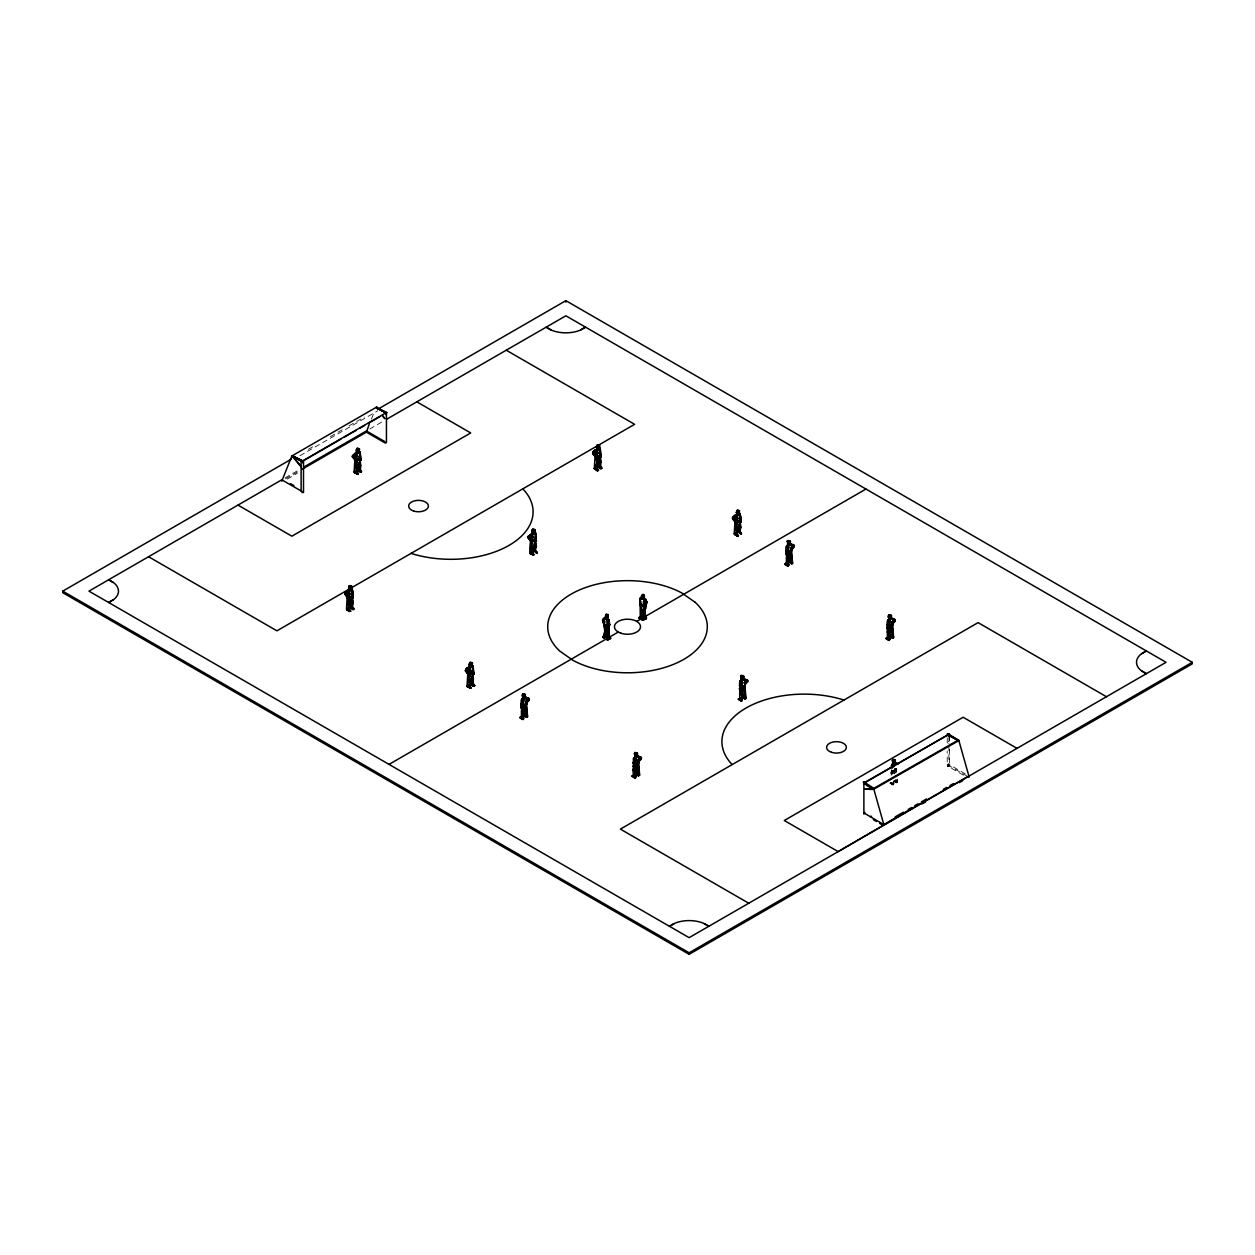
<?xml version="1.0" encoding="UTF-8"?>
<svg xmlns="http://www.w3.org/2000/svg" width="1255" height="1255" viewBox="0 0 1255 1255"><rect width="100%" height="100%" fill="white"/><g stroke="black" fill="none" stroke-linecap="round" stroke-linejoin="round"><path stroke-width="0.75" stroke-dasharray="5 3.75" d="M896.007 772.343L895.866 768.531L896.807 769.801L893.513 771.464L891.097 769.895M894.595 770.35C895.035 766.413 894.219 772.437 896.29 769.033M892.446 783.402L891.348 782.947L893.121 784.563L893.168 781.018M896.619 768.578L896.807 769.801L893.607 771.339L892.274 770.507L892.07 774.57M893.56 769.958L893.513 771.464L895.741 769.66M897.356 782.634L894.611 781.018L895.364 780.594C896.494 784.673 899.035 780.532 895.897 782.085L894.517 780.955L895.882 780.312L897.592 781.975L895.897 782.085L895.725 779.386M891.74 770.335L890.94 777.3M891.897 770.57L891.285 773.221L892.054 770.319M890.83 773.064C891.113 768.531 891.913 776.17 891.395 772.578M894.752 772.045L894.752 768.421M896.792 771.747L895.945 768.484M891.285 773.221L891.552 771.951M892.431 773.096L892.682 770.711L893.184 772.782M896.776 781.583C891.207 780.892 897.921 779.92 894.909 781.128M892.085 773.849L892.744 770.664M893.733 773.692L893.34 770.947L895.019 770.115M891.834 782.9L889.936 782.916L893.074 785.159L892.368 782.32M947.227 765.942L949.627 765.942L947.227 765.942L947.227 751.023M890.877 782.791C889.042 783.606 893.027 782.493 893.607 784.657M895.38 771.825L894.799 773.613M896.29 768.766L895.49 770.429M897.231 778.994L897.592 781.975L895.882 780.312L894.517 780.673M371.402 419.045L374.257 412.252M891.348 782.947L893.121 784.563L893.842 783.214L892.493 782.116L893.56 783.12L893.074 785.159L890.015 783.277M893.121 784.563L893.842 783.214M894.156 773.943L894.972 772.578M896.164 781.426L897.325 781.834L896.007 780.375L894.768 780.877M896.039 770.225L896.494 769.597M895.537 768.703L894.533 769.315M308.369 449.321L315.146 445.415M330.394 436.615L342.254 429.759M349.031 425.853L364.279 417.052M299.914 455.769L377.833 410.777M285.152 477.841L298.69 470.029M369.754 429.006L384.877 420.268M285.544 478.845L297.968 471.676M287.238 479.096L297.341 473.261M963.432 775.214L947.603 765.989L947.603 764.766L948.639 764.185L965.644 774.1M947.603 765.989L948.639 764.185M891.411 783.136L892.227 782.681M894.517 780.955L895.882 780.312L897.592 781.975M894.595 770.146L895.49 770.241M890.752 773.049L892.085 773.519M896.509 782.963L893.278 781.159M947.603 764.766L967.809 776.578M891.113 782.587L892.117 783.198M891.348 769.958L892.305 770.821M891.379 772.484L891.756 773.707M896.807 779.449L897.168 782.273M896.384 771.354L896.462 772.217M893.78 780.814L893.874 784.124M949.596 734.708L949.596 742.223M949.627 749.157L949.596 766.115M948.906 734.646L948.906 743.917M948.906 745.784L948.906 764.326M948.419 765.236L948.419 766.632M947.227 737.956L947.227 743.556M949.376 740.513L948.67 741.329L949.376 740.513"/><path stroke-width="1.5" d="M523.821 710.33L524.512 715.319L525.892 716.432C527.916 716.229 527.775 715.523 526.504 717.327L523.272 715.523L525.704 715.005M598.776 461.84L598.086 466.578L599.435 467.033L600.596 466.248L601.004 462.154L600.188 455M739.728 689.858L739.728 698.957L741.517 700.557C738.442 695.301 746.505 697.121 741.674 696.839M789.207 561.487L790.807 562.883L792.109 562.224L792.344 563.668L788.266 562.193L791.089 561.456L792.564 563.024L789.489 561.989L788.799 557M887.395 620.66L887.128 625.163L888.148 626.135L889.56 626.716L892.854 625.068L889.654 626.59L887.395 625.21L887.379 638.215L889.168 639.83L889.324 636.097L891.74 635.909M359.416 457.526L360.373 458.326C356.608 463.77 355.793 453.855 358.255 453.086M531.602 533.532L528.12 537.909L532.34 542.772L532.779 534.081L533.861 533.908M642.497 610.008L642.764 616.095L641.368 616.566L640.238 615.781L640.113 599.404L640.834 598.117L643.486 599.027L644.097 596.674M739.258 521.719L739.603 520.558C733.093 524.543 740.576 504.102 740.748 520.15L737.375 522.002L735.038 520.621L734.677 515.68L736.12 514.581M892.054 627.594L891.866 623.359M608.581 629.681L607.859 623.735M644.599 603.796L645.18 601.678L643.423 601.647L643.329 606.353L639.972 604.33L640.285 599.608L641.54 598.321M347.682 596.768C348.608 600.925 348.733 597.851 350.459 597.317M350.365 589.364L350.71 587.622C353.863 586.211 348.764 584.297 348.608 587.011L351.008 589.725M356.436 455.22L356.749 453.416C356.028 455.628 351.274 453.4 352.577 457.353C354.647 458.389 355.102 461.495 357.142 461.84C357.346 458.969 350.506 456.6 357.173 453.259M358.036 452.004L358.381 450.278C361.518 448.851 356.436 446.937 356.263 449.651L358.679 452.38M466.217 669.684L467.315 669.903L465.809 669.48L465.448 671.033L470.06 675.912L466.75 671.158L471.598 666.452M470.954 666.091L471.3 664.35C474.453 662.922 469.354 661.009 469.182 663.738L469.276 664.946L471.362 665.715M597.38 449.855L596.643 451.831L594.65 450.263L593.897 450.874L592.784 453.949L597.349 458.452L597.38 449.855L600.204 448.459L600.769 457.055C598.086 457.071 601.71 455.989 599.623 456.836M598.243 448.615L598.588 446.874C601.725 445.462 596.643 443.548 596.47 446.262L596.564 447.486L598.651 448.239M639.501 618.244L641.368 615.719L642.482 616.738C641.227 618.872 637.509 617.884 640.003 618.182M734.834 515.24L732.622 518.958L736.858 523.821L737.438 522.221L733.955 518.958L737.297 515.13M607.279 618.762C611.279 620.127 608.612 632.944 608.126 623.17M521.625 707.036L521.343 717.311L523.115 718.927L523.335 705.294L525.735 704.024M786.603 553.706L786.32 563.997L788.093 565.597L788.328 551.98L790.728 550.694M634.842 760.279L633.602 766.978L634.355 763.573L635.689 764.405L638.873 762.883L635.595 764.53L634.183 763.934L633.163 762.962L633.791 760.577L635.093 760.985M349.47 599.2C349.721 596.988 348.341 591.999 350.6 590.446M470.06 675.912L470.107 667.331M532.795 541.266L529.485 537.642L529.986 536.654L528.041 536.465L530.285 534.865L532.026 536.042L532.779 534.081M607.373 630.857L606.228 636.065L603.137 637.085L604.816 635.422L607.295 636.505L605.381 635.705L604.22 638.026L607.295 636.505L607.844 633.508L607.028 625.837L603.733 624.551L603.42 619.013L602.604 621.052L604 621.366M737.438 522.221L734.002 518.692L734.442 517.813M347.023 590.744L348.09 596.988L352.42 596.25L352.514 589.677L350.569 588.281M358.444 451.627C360.954 452.522 360.075 453.996 360.562 460.459C359.071 460.648 361.33 455.769 359.558 453.777M473.527 672.178L473.104 666.389L471.143 664.993M533.83 531.744L535.791 533.14L536.199 538.928M349.533 597.788L352.718 595.67L351.745 594.886M470.107 674.515L473.292 672.398L472.335 671.598M597.349 458.452L597.004 456.961L600.58 454.938L597.458 456.726L595.952 456.24L594.776 450.42M607.467 617.633L607.263 615.75L607.467 616.895M737.312 522.315L740.748 520.15L739.744 519.35M524.794 696.98L525.453 694.564L524.496 694.941C526.018 697.592 520.166 705.326 523.492 701.718M636.865 755.698L637.54 753.282L636.567 753.659C638.073 756.263 632.253 764.075 635.563 760.436M640.756 615.279L641.368 616.566L641.54 607.295L643.391 617.742L646.482 618.04L644.85 612.973L645.525 606.291M741.407 683.912L740.011 683.802L740.121 680.743C744.215 678.296 744.497 679.175 740.952 678.437L743.101 678.735L743.854 676.21L742.882 676.586C744.419 679.237 738.568 686.971 741.893 683.363M789.881 543.509L790.43 541.25L789.473 541.627C790.979 544.231 785.159 552.043 788.469 548.404M890.83 617.884L891.505 615.468L890.532 615.844C892.085 618.433 886.187 626.276 889.528 622.621M525.971 702.831L526.802 704.165L523.617 705.687L522.096 705.232L521.092 704.259L521.343 699.757L522.441 701.42L521.531 708.259L522.268 704.855L523.617 705.687L526.802 704.165L527.147 698.862M609.695 624.017C610.652 625.884 607.075 626.214 609.13 625.649M741.768 684.195L740.638 684.195L739.917 689.905L740.67 686.501L742.003 687.332L745.203 685.81L741.909 687.458L740.497 686.877L739.477 685.889L739.744 681.387L740.497 684.65M787.293 551.855L786.32 550.992L787.513 549.988L786.509 554.93L787.261 551.541L788.595 552.373L791.78 550.835L792.14 545.548M889.419 623.453C886.909 622.323 887.803 633.853 888.352 626.088M356.985 449.243L357.236 448.192M469.903 663.315L470.154 662.264M347.259 605.71C350.694 600.565 345.298 596.674 345.219 592.752C348.827 593.882 341.737 592.517 347.023 591.403L348.764 592.564L349.518 590.603M356.749 461.95L352.435 456.663L354.679 454.043M532.34 542.772L528.135 537.768L528.481 536.23M635.595 764.53L636.081 758.773L635.077 761.958M741.909 687.458L742.411 681.716L741.391 684.901M889.56 626.716L890.046 620.974L889.042 624.159M347.149 597.255L346.474 609.303L349.549 608.942L350.882 602.259M359.291 453.306L360.373 453.651L360.64 458.263L357.251 460.114L354.914 458.75L354.13 471.958L357.22 471.582C357.644 460.224 360.969 458.499 359.228 470.421L357.879 469.966L358.695 465.699M473.229 670.609L473.527 672.429L471.268 673.872L467.833 672.821L467.048 686.03L470.139 685.654C470.829 674.798 473.919 670.609 472.162 684.493L470.766 683.473M535.022 538.348L535.979 539.148C533.846 544.137 530.096 537.109 530.41 540.717L529.736 552.78L532.81 552.404C533.25 541.046 536.575 539.321 534.834 551.243L533.453 550.223M595.121 455.361L594.337 468.554L597.427 468.193C600.894 443.454 599.67 468.021 599.498 466.844M645.462 607.106C643.721 611.922 645.054 604.784 644.897 602.149C649.604 599.2 643.282 611.342 645.556 608.502M736.763 519.664L735.038 520.621L734.253 533.83L737.328 533.469C738.018 522.598 741.109 518.409 739.352 532.293L737.956 531.289M608.079 625.837L608.251 637.524L609.381 638.026L609.114 625.351M644.411 613.35L644.772 605.757L641.54 605.616L639.972 604.33L640.928 603.514M602.604 621.052C601.318 617.272 610.73 617.601 605.836 619.28M644.16 609.052C647.094 606.055 644.113 598.384 642.34 598.713M350.223 604.126C351.274 592.282 353.126 603.953 351.573 607.765C351.667 605.098 355.149 608.691 353.204 609.773C348.012 607.043 353.408 607.624 350.176 606.761M472.068 673.919L472.649 671.943L473.308 683.708C469.056 682.155 472.649 688.164 474.641 685.638C473.464 682.077 471.598 685.183 472.853 683.238M534.065 550.317C541.987 558.553 532.842 546.302 534.897 551.055M598.666 466.091C597.866 469.794 604.879 469.041 600.094 465.934M358.114 459.973L356.969 460.067L355.84 472.241L354.13 471.958L357.126 474.264C360.467 471.551 351.824 471.504 358.444 473.637M522.362 716.668L523.068 719.507C517.64 717.938 521.719 715.13 523.115 718.927L523.115 712.369L525.374 706.189L525.892 716.432L527.586 716.338L525.892 714.66L523.413 715.695L525.359 714.958L526.504 717.327M598.321 456.585L597.176 456.679L596.047 468.852L594.337 468.554L595.137 464.962M644.443 612.44L644.348 608.502M639.187 774.429L638.591 776.029L637.446 773.66L636.583 774.021L635.909 769.174M738.222 521.845L737.093 521.939L735.948 534.128L734.253 533.83L737.234 536.152L738.411 535.775L735.665 532.999M791.152 562.46L791.481 563.997M633.602 766.978L633.43 758.459L634.183 761.722M790.948 549.517L791.78 550.835L788.595 552.373L787.073 551.902L786.069 550.929L786.32 546.427L787.073 549.69L788.344 549.219M525.578 701.639L525.625 700.823M637.65 760.357L637.697 759.542M743.98 683.285L744.027 682.469M790.556 548.325L790.603 547.509M891.678 621.727L891.615 622.543L891.881 621.727M893.968 766.554L893.293 766.225M603.608 637.367L605.177 631.547L604.534 626.747L606.526 629.069L607.671 639.705L609.381 638.026L608.236 637.242L608.848 637.964C613.115 637.728 606.84 640.819 606.887 639.297L606.024 627.422M522.394 696.054L522.77 693.827L524.982 694.141M634.465 754.757L634.842 752.529L637.054 752.859M740.795 677.684L741.172 675.457L743.368 675.786M888.446 616.942L888.822 614.73L891.019 615.044M892.399 761.691L892.776 759.463L894.988 759.777L894.799 762.632M603.184 622.088L602.965 620.111L604.345 626.48M644.521 596.36L643.313 594.352L642.309 595.435M359.134 459.832L359.73 457.871L359.118 459.361L357.048 459.973M351.478 597.192L352.059 595.231L352.718 595.67L349.596 597.474L348.121 596.862L351.494 596.941L348.623 597.113L346.223 594.164L346.725 593.176M534.285 533.202L531.9 532.748L532.716 531.006M534.74 540.654L535.336 538.693L535.979 539.148L532.857 540.936L535.085 539.509M599.341 456.443L599.686 455.298L599.372 456.193L595.984 456.114L597.568 456.742L600.282 455.502L600.58 450.263L599.498 449.902L599.827 452.161M640.803 603.89L641.415 605.961M638.12 762.538L641.289 758.02L638.262 755.855M891.536 625.492L895.254 620.205L892.227 618.056M640.442 606.243C640.583 602.024 638.779 594.65 643.25 598.415M640.866 602.196L640.944 601.27M523.272 715.193L526.143 714.597M637.446 773.66L635.626 773.927M787.638 543.164L787.199 540.921L789.96 540.811M788.266 561.879L790.336 561.628M893.199 619.766L892.854 625.068L891.615 623.594M293.278 456.977L301.357 466.609M603.153 621.507L603.482 620.299M609.052 627.547L609.255 623.029L608.816 624.049L607.718 621.209L608.032 623.562M633.461 766.303L634.324 761.267L635.454 761.267M787.277 554.6L786.305 553.879L787.152 549.737M355.338 459.408L354.93 468.35M468.272 673.496L467.848 682.438M530.943 540.246L530.52 549.188M735.461 521.296L735.822 525.249M356.279 460.02L357.142 461.84M532.026 536.042L532.355 534.238L529.453 538.113L532.936 541.156M534.034 532.449L531.947 531.696L531.869 530.473C532.042 527.759 537.124 529.673 533.987 531.1L533.171 533.406M596.486 456.632L594.039 453.683L596.956 450.012L596.643 451.831M739.666 510.691L738.489 512.15C735.571 519.366 737.265 505.028 739.446 512.024M607.451 618.48L605.098 617.052L606.275 614.244L607.953 614.573L607.797 617.444M865.119 788.862L873.762 788.924L883.834 824.582L968.86 775.966L958.789 740.309L948.906 734.316L863.879 782.932L863.879 814.166M874.39 788.658L865.558 782.995C863.173 786.822 884.995 790.713 864.868 789.003M958.192 740.56L948.67 735.289L957.298 739.917M354.632 453.934L356.012 452.71M467.55 668.005L468.931 666.782M594.839 450.545L596.219 449.321M520.935 706.894L521.719 701.874L522.692 701.874C522.66 705.624 520.025 707.13 521.531 708.259M738.787 514.252L736.293 512.385L737.344 510.063M359.071 452.302L359.071 450.451M359.73 457.871L360.797 465.542L360.389 469.637L359.228 470.421L359.275 469.182M351.416 589.662L351.4 587.811M471.99 666.374L471.99 664.523M534.677 533.124L534.677 531.273M598.886 448.992L599.278 447.062M739.415 532.12C742.693 535.21 740.513 530.567 738.568 531.367M892.117 768.217L894.721 764.06L894.988 759.777M521.217 706.832L522.19 707.616L521.531 712.134M633.477 765.644L633.618 770.852M739.917 689.905L739.336 688.54L740.591 689.262L739.932 693.78M786.195 553.957L787.167 554.302L786.509 558.804M887.567 629.163L886.987 627.798L888.242 628.52L887.583 633.038M351.635 607.593L350.223 607.326L351.039 603.059M470.798 684.038L473.308 683.708L470.798 684.038L471.66 679.912M533.485 550.788L534.301 546.521M633.838 769.864L634.497 766.162M740.058 684.916L739.681 689.23L740.105 683.504M887.442 627.767L888.477 624.159M645.713 601.616L645.713 599.106L647 602.133M645.447 602.384L643.893 599.717L643.831 601.412L645.086 601.098M949.251 736.058L948.058 734.301L948.247 736.152M359.479 458.687C357.691 460.067 354.334 458.718 355.714 463.362M348.247 596.596L348.043 600.721M472.398 672.758C470.468 674.108 467.346 672.821 468.633 677.433M533.642 540.262C535.775 539.823 528.716 539.948 531.32 544.184M522.096 703.004L523.555 703.082L522.3 707.93M596.109 455.847L595.921 459.973M641.368 616.566L641.368 615.719M635.61 756.232L633.806 757.816L633.791 760.577M738.16 521.311C735.163 518.692 736.45 526.253 735.038 530.238M741.862 679.614C742.615 679.253 744.45 678.422 743.76 679.724M788.501 544.199L786.524 546.976L786.587 548.843L787.983 548.953M890.187 618.119L887.771 620.001L887.442 627.845M895.301 764.17L894.156 762.867L892.227 764.232L891.599 767.385M358.224 450.922L359.997 451.863L360.06 453.369M352.326 589.207L351.965 590.697M470.782 665.872L472.915 665.934L473.041 667.848M535.603 532.685L535.242 534.159M599.466 447.768L600.204 448.459L599.168 450.702M738.332 512.809L740.105 513.734L740.183 515.256M786.697 548.545L785.724 553.675L786.509 554.93M633.273 769.974L634.308 762.554M887.238 632.159L889.591 623.986M739.681 689.23L741.156 683.63L740.121 680.743L741.281 681.622M895.286 763.84L895.505 762.758L893.466 763.699M644.992 606.855L644.333 608.926L645.211 607.765M359.558 452.914L358.836 450.827M467.833 672.821L467.66 669.37M598.933 449.619L599.764 449.525L599.466 447.235L599.121 448.38M528.465 699.113L526.331 702.094M786.163 554.161L786.195 553.502M886.94 627.829L887.254 627.735M524.716 698.423L521.719 699.098L521.719 701.874M353.847 456.475L356.812 459.848M356.42 451.612L357.016 450.529M348.764 588.971L349.565 585.536M596.627 448.223L597.019 447.423M521.123 706.471L521.672 703.271M602.698 621.288L604.157 624.786M469.354 669.292L469.668 667.487L469.354 669.292L469.135 668.099L469.135 669.103L468.052 668.586M736.544 517.091L736.858 515.287L736.544 517.091L736.34 515.899L736.324 516.903L734.552 515.538L732.402 517.766L733.422 517.593M598.368 466.546L599.043 465.511L598.321 467.236M351.949 607.295C355.855 609.208 352.043 610.118 351.682 606.996M472.257 683.865L474.029 686.171L474.704 685.607M535.21 550.772C539.117 552.686 535.32 553.596 534.959 550.474M599.561 466.248C599.043 468.397 603.592 469.213 600.863 467.362M608.11 621.994L608 623.39M351.98 597.333L351.949 591.466M535.226 534.944L535.242 540.811M525.296 698.533L524.982 697.074M638.12 763.291L638.513 762.209L639.673 775.057L637.979 775.151L637.446 764.907L635.187 771.088L635.203 777.629L633.414 776.029L633.006 770.523L635.626 761.785M637.462 756.953L636.505 755.369M740.591 689.262L741.94 684.712M786.65 554.522L788.532 549.753M790.368 544.921L789.395 543.337M891.427 619.154L890.47 617.57M633.618 765.032L633.744 761.989M359.636 460.663C361.942 459.44 359.918 461.024 359.667 456.867M352.639 593.897L352.875 597.882L352.012 594.227M472.209 667.378L473.292 667.723L473.684 674.264M535.665 534.708L536.136 541.36L535.273 537.689M600.706 455.267L600.737 457.149L600.831 455.11M739.399 515.178L740.481 515.538L741.015 522.206L739.744 522.551M357.738 452.867L356.436 451.267M350.067 590.211L348.78 588.611M470.656 666.938L469.229 665.997L470.045 664.256M471.205 666.138L472.382 665.432L470.876 664.648M597.945 449.463L596.643 447.862M635.658 755.949L634.732 756.043L635.046 753.879M889.622 618.135L888.305 617.052L889.011 616.064M610.118 637.493C610.824 639.454 609.067 637.164 607.153 639.768L607.734 640.27M608.33 625.68L608.816 624.99M604.047 636.065L607.451 635.956L607.671 639.705L609.381 638.026L608.236 637.242L607.153 639.768M643.376 597.662L642.466 597.411M634.512 776.469L632.018 775.998L635.14 778.226L635.344 776.296M739.383 698.345L738.411 699.27L741.47 701.153L741.658 699.066L739.728 698.957L742.27 700.117L741.517 694.015L743.76 687.834L744.293 698.078L745.988 697.984L744.843 685.136L744.435 686.218M788.579 565.691L788.532 564.17L788.046 566.193L785.583 563.417L785.206 564.593L788.046 566.193L784.987 564.311M889.638 639.925L889.607 638.387L889.12 640.411L886.658 637.634L886.265 638.811L889.12 640.411L886.046 638.528M643.846 597.521L642.968 598.839M301.137 490.987L301.106 460.852L303.506 460.852L301.702 461.448L293.388 456.789M606.353 617.664L606.808 616.754L605.726 617.256M357.722 450.969L358.899 450.121M351.243 587.481L351.039 589.05M471.817 664.209L471.347 665.479M534.505 530.943L534.301 532.528M739.007 512.009L737.846 512.856M605.412 626.982L606.369 631.689L604.879 637.179L603.137 637.085L604.769 631.312L603.624 622.056M640.411 603.482L639.925 598.855M359.181 450.671L358.726 452.788M472.1 664.742L471.911 665.981M641.525 597.96L641.729 595.356M739.713 514.456L739.368 512.495L739.195 514.189L738.144 513.719M645.399 607.373L646.278 603.341M359.636 453.337L359.997 451.863M472.555 667.409L472.915 665.934M533.814 554.224L531.963 553.863L531.963 552.059L532.81 552.404L531.43 553.063L530.159 552.153L529.971 553.502L533.893 554.726L531.163 551.933M520.872 717.154L520.198 717.86L520.605 716.731M600.314 450.388L600.204 448.459M739.744 515.225L740.105 513.734M892.085 625.476L892.478 624.394L891.536 625.696M643.893 597.443L643.344 598.227L643.831 596.831M787.058 560.656L787.465 563.166L786.32 563.997L788.093 565.597L788.093 559.055L790.352 552.859L790.885 563.119L792.564 563.024L791.419 550.176L791.027 551.259M888.493 638.67L887.379 638.215L889.921 639.375L889.152 633.273L891.411 627.092L891.944 637.336L893.638 637.242L892.478 624.394M642.466 611.499L642.764 613.491M787.858 546.647L786.712 545.784L787.748 548.655L786.556 552.827M350.537 610.761L348.702 610.401L348.702 608.581L350.647 611.169L346.694 610.04L346.929 608.722L349.549 608.942L347.886 608.471M468.476 685.183L471.237 687.897L467.284 686.752L467.488 685.403M595.764 467.723L598.651 470.233L597.333 470.876L594.337 468.554L597.427 468.193M644.223 597.913L646.796 602.086L645.619 607.263M641.101 604.737L641.399 605.71C646.451 605.553 641.525 614.84 644.788 618.433L646.482 618.04L644.427 612.66M358.459 452.098L357.173 452.82L358.193 452.318M608.063 619.029L609.334 620.739L609.004 623.092M600.423 456.914L599.843 457.275M747.541 681.214L744.576 678.782M794.195 545.972L791.278 549.8M741.423 693.231L742.27 700.117M385.865 414.621L386.085 412.895L377.473 408.44M525.014 704.479C521.939 708.746 524.825 694.784 523.006 703.255M789.991 551.149C786.916 555.432 789.803 541.454 787.983 549.925M352.388 456.679L352.718 455.502M344.717 594.039L347.023 591.403M465.307 670.766C464.977 668.319 467.503 675.77 470.06 675.77M527.979 537.517L530.285 534.865M592.595 453.29L592.925 452.098M640.787 604.502L641.305 605.208L640.521 603.984M732.496 518.566L732.842 517.374M887.913 620.692L888.258 619.499L887.709 620.833L887.771 620.001L888.932 620.88M349.314 597.741L346.192 594.65L349.078 590.76L348.764 592.564M469.213 674.092L470.123 674.343M607.091 621.649L606.777 626.559L608.832 625.618M641.399 595.952L643.344 596.282L644.003 594.697M737.156 522.049L737.25 523.727M523.759 696.776L522.739 697.482L522.535 695.537M741.125 679.128L740.936 677.167M788.736 543.446L787.716 544.168L787.669 542.772M888.305 617.052L888.587 616.425M892.917 761.095L892.744 763.134L894.156 762.867M642.482 599.184L641.744 597.098M353.314 456.961L355.275 460.161M345.643 594.321L347.619 597.521M466.233 671.033L468.209 674.233M528.904 537.783L530.881 540.983M593.521 453.573L595.482 456.773M733.422 518.848L735.399 522.049M360.216 460.303L359.463 457.338M351.871 597.804L352.655 595.388M472.445 674.531L472.382 671.409M535.132 541.282L535.948 538.96M739.65 522.331L739.728 515.993M786.65 549.957L786.524 552.984M887.709 624.174L887.583 627.218M738.771 531.995L739.728 531.822C742.74 534.52 741.721 534.269 738.771 531.995L740.983 534.301M359.228 464.821L358.554 466.593M605.396 618.825L605.898 617.068M358.444 469.637L358.099 470.562C360.671 473.574 363.134 471.582 359.887 469.323L359.322 469.794C360.06 472.9 363.385 471.707 359.605 469.95M527.367 716.997L524.606 715.381L525.892 714.66L527.586 716.338L526.441 703.49L526.049 704.573M744.137 685.669L741.736 686.94L742.332 688.744C738.285 693.309 744.701 702.298 742.238 692.101M889.058 632.489L891.411 627.092M891.787 624.927L889.387 626.198L889.983 628.002C887.85 629.728 888.838 638.732 890.281 635.705M472.9 673.574L472.492 667.864M739.76 521.86L740.434 519.915M894.454 619.907L891.709 623.845M358.993 451.91L357.942 450.576M351.322 589.27L351.588 587.968M351.824 596.031L350.38 596.784M534.583 532.732L534.85 531.445M739.101 513.797L739.179 512.338M357.942 466.891L358.554 464.899M470.86 680.963L471.472 678.986M533.548 547.713L534.159 545.721M738.066 528.779L738.662 526.786M738.568 531.524L738.238 532.497M743.76 696.603L741.799 697.325L744.905 698.972C746.286 697.545 746.113 697.278 744.293 698.078L742.631 696.447M889.466 636.646L892.556 638.23C893.937 636.803 893.764 636.536 891.944 637.336L890.548 636.222L889.858 631.234M522.645 696.494L522.472 695.615M741.046 678.139L740.858 677.261M471.488 680.665L472.115 678.72M526.598 698.8L528.041 697.968L529.437 698.941L528.418 698.266L529.139 699.568L526.457 702.643M791.576 545.486L793.019 544.639L794.415 545.627L791.152 543.823M744.999 680.445L746.427 679.598L747.839 680.587L746.803 679.912M644.411 600.204L643.831 601.412L645.901 599.874M593.505 452.208L594.588 452.428L593.082 452.02L592.736 453.557L597.349 458.31M733.846 517.468L732.638 518.833L736.858 523.821M633.289 765.989L634.261 766.334M302.392 469.119L366.429 432.159L385.411 443.125L386.446 442.529L386.446 412.519L301.828 461.369L291.929 455.832L281.779 481.198M369.252 424.143L366.382 432.348M888.116 629.116L887.254 628.175M376.406 407.153L386.446 412.519M606.494 635.563L603.326 637.76L604.204 638.089M301.482 461.244L302.675 461.354L302.847 462.938M355.902 459.236L357.048 460.177M468.837 673.308L470.296 674.217L471.99 673.559L473.559 672.335L472.539 671.551M531.508 540.058L532.967 540.968M736.026 521.123L737.485 522.017M739.901 531.273L740.889 527.288L739.838 519.758L740.497 520.198L739.179 521.358L740.497 520.198L739.524 519.413M606.181 619.295L607.969 616.927L607.42 617.491M522.802 696.4L523.194 695.599M888.854 617.303L888.964 616.362M523.884 718.472L522.488 716.48L523.555 717.484L523.068 719.507L520.009 717.625M635.642 776.202L635.14 778.226M740.827 698.235L741.956 699.129L741.47 701.153M644.443 608.801L645.588 608.298M644.584 609.224L644.364 608.267M643.25 597.443L643.344 596.282M523.115 718.927L522.974 711.726L525.374 706.189M637.446 764.907L635.061 770.445L635.203 777.629L633.414 776.029L634.559 775.198M788.093 565.597L788.815 564.248L788.862 565.158M741.517 700.557L742.238 699.223L740.889 698.125L739.728 698.957M889.168 639.83L889.058 632.834M608.753 627.578L608.44 626.025L609.208 626.37M790.352 552.859L787.967 558.412L788.564 561.299M743.76 687.834L742.536 689.952M787.465 563.166L786.32 563.997M376.688 408.487L377.473 408.016M528.324 536.324L529.986 536.654M604 624.331L604.377 626.323M355.541 453.322L353.769 455.816M347.886 590.666L346.113 593.176M531.147 534.144L529.375 536.638M468.46 667.393L466.687 669.903M595.749 449.918L593.976 452.428M735.65 515.193L733.877 517.703M608.22 615.264L607.702 616.158M644.788 618.433L642.168 619.782L644.741 617.287L643.642 617.727M351.965 598.023L353.298 597.129L352.843 596.015M472.555 674.751L473.888 673.857L473.433 672.727M350.302 589.411L349.518 590.179L350.584 590.321L350.757 589.144M598.164 448.663L597.38 449.431L598.462 449.572M470.876 666.138L470.092 666.891L471.174 667.033M526.441 703.224L529.281 700.149L528.841 699.208L527.335 699.678L528.418 699.772M638.434 762.02L641.352 758.867L640.913 757.926L639.407 758.397L640.505 758.491M744.827 684.854L747.682 681.794L747.243 680.853L745.737 681.324L746.819 681.418M892.399 624.206L895.317 621.052L892.634 619.703M637.901 761.173L639.956 758.287L639.124 756.828M354.71 453.369L353.314 455.706M594.917 449.965L593.521 452.318M467.644 667.44L466.233 669.793M641.368 615.891L638.826 617.695L640.991 616.111M528.841 699.208L525.5 697.121L525.516 698.58L524.417 696.666M606.275 614.244L606.369 615.656M358.459 469.48L359.291 470.233M472.209 684.304L471.378 683.567M603.937 636.693L603.294 637.681L603.624 636.285L604.941 636.944L606.212 635.783M526.378 701.576L526.959 700.714M791.356 548.262L791.936 547.384M744.78 683.222L746.223 680.916M892.415 622.48L892.995 621.617M640.176 598.133L641.462 597.396M643.454 599.608L644.474 598.18M352.545 597.662L352.388 596.596M535.822 541.125L535.65 540.058M473.135 674.374L472.978 673.323M740.325 522.19L740.168 521.123M642.607 605.694L641.368 605.538L644.866 605.867L645.65 603.655M607.295 617.287L607.953 614.573M643.752 605.679L640.034 604.439L641.368 605.538M638.418 760.812L640.489 757.722M791.325 548.78L792.909 546.756M642.638 594.399L641.697 596.423M526.786 701.576L527.414 700.714M892.823 622.48L893.45 621.617M532.842 529.014L532.779 530.394M597.443 444.788L597.396 446.168M607.279 616.409L607.153 615.719M787.356 563.354L785.583 563.417M526.174 715.789L527.32 716.181L526.002 714.738M638.246 774.492L639.673 775.057L637.979 775.151L637.132 773.629M791.842 548.059L792.313 546.364L794.274 546.223L791.325 544.607M745.25 683.018L745.737 681.324M594.588 452.428C592.093 455.471 600.91 457.777 598.243 456.036M467.315 669.903C464.727 672.931 473.731 675.174 470.97 673.511M608.032 622.323L609.334 620.739M893.544 620.927L895.333 620.441L894.454 619.17M351.149 588.47L349.361 587.889M350.192 589.16L351.839 589.301L352.404 590.729M534.41 531.932L534.52 532.591M533.453 532.622L535.101 532.779L535.665 534.191M739.289 512.558L739.022 513.656M791.262 550.067L794.18 547.07L793.819 545.894M604.565 618.37L605.71 617.742M609.13 638.042L607.812 639.485L607.42 638.34M521.092 704.259L522.472 703.035M887.677 624.551L887.128 625.163L888.509 623.939M606.165 617.931L605.145 618.793M603.137 637.085L604.816 635.422M640.034 604.439L641.038 603.482M358.114 470.625L361.503 471.739M346.662 593.286L347.823 592.627M594.525 452.537L595.701 451.878M529.924 536.764L531.085 536.105M467.252 670.013L468.413 669.354M787.591 549.816L786.979 551.023M634.685 761.848L633.43 763.024L634.387 763.903M598.761 463.205L598.086 466.578L598.949 462.452L597.772 458.828M738.724 531.179L738.003 531.853L738.818 527.586M385.16 412.801C378.853 408.518 374.523 407.687 376.829 407.248M472.115 673.464L472.649 671.943M465.636 669.574L467.362 667.738L465.809 669.48M634.45 775.386L633.414 776.029L635.203 777.629L635.422 764.013L637.822 762.742M634.606 762.02L634.073 763.056M353.455 609.444L351.949 608.722M741.234 533.971L739.713 533.25M355.087 458.655L354.961 456.396M351.667 607.153C354.428 605.114 352.435 598.949 352.059 595.231M608.236 637.242L606.887 639.297M603.733 624.551L604.753 623.735M359.259 459.346L360.64 458.263L359.62 457.463M351.588 596.705L352.969 595.623L352.718 591.011L351.62 590.65M599.466 455.957L600.847 454.875M532.857 540.936L536.23 539.085L535.979 534.473L534.897 534.128M787.371 563.495L784.924 563.966M633.916 775.982L632.018 775.998M740.795 698.47L738.332 698.925M352.89 597.804L353.314 596.8L352.875 597.882M600.533 456.428L600.408 456.208M473.245 673.888L472.586 670.954M740.309 521.484L740.67 522.331L740.623 520.543M788.407 562.428L790.023 561.597M890.548 636.222L891.928 635.563L889.324 636.097M301.137 461.024L302.063 460.585L293.246 456.193M360.436 460.428L360.499 458.655M536.371 541.015L535.242 541.501M525.72 697.482L528.418 698.266M790.697 544.152L792.925 544.843M744.105 679.128L746.349 679.802M637.791 756.2L640.034 756.875M891.332 619.437L891.756 618.386M895.286 764.013L895.725 763.118M643.125 620.174L646.215 618.056M599.874 453.479L599.717 448.553L600.8 454.718M536.23 539.321L534.865 540.168M345.956 592.627L346.757 592.125M593.835 451.878L594.635 451.376M529.218 536.105L530.034 535.587M466.546 669.354L467.346 668.852M524.559 715.617L525.359 715.13M789.536 562.287L790.336 561.801M742.944 697.247L743.76 696.776M890.595 636.52L891.395 636.034M356.357 473.041L357.173 472.57M348.702 610.401L349.502 609.914M596.58 468.005C594.87 467.77 596.549 470.484 597.38 469.166M531.963 553.863L532.763 553.392M467.048 686.03L470.139 685.654L469.276 685.308L468.946 686.611L470.092 686.642M735.697 533.469L737.328 533.469L735.697 533.469L736.481 534.928L737.281 534.442M291.803 456.004L376.829 406.965M301.357 467.033L292.603 456.695L293.435 455.612M377.833 409.224L565.864 300.667L1192.25 662.311L1192.25 663.864L689.136 954.333L62.75 592.689L62.75 591.136L291.442 459.095M376.139 407.64L385.458 412.22M302.063 460.585L292.744 456.004M301.828 461.683L340.842 439.172M344.231 437.211L356.106 430.355M359.51 428.394L364.593 425.461M367.982 423.5L379.857 416.644M386.446 412.832L384.956 413.381M303.773 467.095L366.382 430.951L384.767 441.556M386.556 419.311L565.864 315.789L1166.052 662.311L689.136 937.658L88.948 591.136L281.779 479.802L302.094 491.536L302.094 492.76M113.248 599.843L108.636 602.51L113.923 599.372A24.614 14.213 0 0 0 113.923 582.9L108.636 579.763L113.248 582.43M580.94 329.814L585.552 327.163L580.124 330.206A24.614 14.213 0 0 1 551.588 330.206L546.16 327.163L550.772 329.814M640.176 617.272L639.109 617.899L639.768 618.511M389.034 764.389L618.291 632.034M636.709 621.398L865.966 489.042M642.309 620.048L646.294 618.762L642.309 620.048L643.501 618.966M674.061 923.617L669.448 926.284L674.876 923.225A24.614 14.213 0 0 1 703.412 923.225L708.84 926.284L704.228 923.617M1141.752 653.604L1146.364 650.937L1141.077 654.075A24.614 14.213 0 0 0 1141.077 670.547L1146.364 673.684L1141.752 671.017M62.75 591.136L689.136 952.78L1192.25 662.311M863.879 783.261L948.906 734.316M874.139 787.983L873.7 788.971L863.879 782.932M948.67 735.289L957.942 739.885M873.496 788.548L958.522 739.932M873.856 789.175L958.883 740.56M864.915 812.362L863.879 812.942L883.834 824.582M895.176 816.88L903.286 812.236M908.165 809.444L911.412 807.592L912.463 808.204L838.183 851.612L784.297 820.503L963.134 717.248L1017.021 748.357M914.754 805.679L918.111 803.765M921.468 801.835L926.504 798.964M943.289 789.364L946.647 787.45M949.988 785.536L953.345 783.606M922.111 803.922L925.5 801.976M959.369 782.618L962.758 780.688M532.261 538.599L530.52 539.572L530.332 536.12M593.082 452.02L594.886 450.655M732.998 517.28L734.803 515.931M355.887 471.19L354.396 471.958L357.22 471.582L356.357 471.221M596.094 467.801L594.603 468.57L595.921 468.633M522.441 717.766L519.947 717.28M594.572 469.292L595.419 468.946C599.937 469.652 596.564 471.864 598.415 470.013M346.694 610.04L350.631 611.248L349.831 611.373M738.317 535.289L737.234 536.152L735.069 534.536M467.284 686.752L468.131 686.422C472.445 687.144 469.59 689.309 471.127 687.489M606.118 636.865L607.451 636.269M360.53 460.538L360.781 459.597M536.387 540.419L536.136 541.36M743.399 686.109L742.003 687.332M891.05 625.382L889.654 626.59M637.085 763.181L635.689 764.405M533.799 533.14L533.344 533.689M738.364 514.848L737.846 514.738M603.561 618.244L605.192 617.664M789.489 561.989L790.87 561.346L792.564 563.024L790.87 561.346M469.292 685.465L468.758 686.312L469.903 674.139L471.033 674.045M524.151 697.231L523.288 697.529M638.67 757.518L640.913 757.926M608.628 639.391L610.714 638.387M608.879 620.943L608.298 619.295L608.879 620.943L607.53 621.57M470.013 688.289L467.864 686.72M354.632 455.643L355.494 455.267M734.74 517.531L735.603 517.154M359.542 448.819L359.322 450.153M599.749 445.415L599.529 446.749M351.886 586.163L351.667 587.497M535.148 529.641L534.928 530.975M472.476 662.891L472.241 664.224M609.663 638.356L608.832 637.901L610.793 638.042M357.251 460.114L359.165 459.581L358.036 459.44M737.375 522.002L739.305 521.264M354.365 472.68L358.287 473.904M529.971 553.502L533.893 554.726M734.473 534.567L738.426 535.697L737.203 536.089M742.38 679.347L741.925 679.159M893.984 763.338L893.529 763.15M349.47 599.059L344.858 594.305L348.341 590.054M532.293 542.678L532.293 540.999M894.47 620.676L894.031 620.346M787.418 548.106L788.548 547.023M522.441 701.42L523.57 700.353M888.477 622.323L889.622 621.256M740.827 683.065L741.972 681.998M634.512 760.138L635.658 759.055M599.215 450.576L599.764 449.525M357.095 474.217L358.318 473.81M534.05 554.522L532.685 555.039L530.551 553.471M788.391 562.366L789.615 561.973M890.673 636.191L889.324 636.411M607.389 617.774L605.992 617.774M788.124 550.553L787.136 550.6M523.147 703.882L522.158 703.914M889.183 624.786L888.195 624.817M741.548 685.528L740.56 685.559M635.218 762.601L634.23 762.632M870.091 816.566L871.582 816.252M788.752 543.886L787.716 544.168M889.811 618.103L888.775 618.386M523.774 697.2L522.739 697.482M742.176 678.845L741.219 678.359M635.846 755.918L634.81 756.2M893.78 762.852L892.744 763.134M594.776 467.942L596.031 467.707M644.788 608.706L645.635 608.785M791.215 545.831L793.395 546.458M894.423 762.303L895.427 763.683M640.348 597.851L641.65 597.066M608.298 625.884L609.648 624.943L609.083 623.735M886.658 637.634L887.944 638.042L885.983 638.183M607.451 635.956L605.381 635.705M787.152 541.485L789.473 541.627M888.211 615.719L890.532 615.844M522.174 694.815L524.496 694.941M740.576 676.461L742.882 676.586M634.246 753.533L636.567 753.659M892.18 760.452L894.486 760.593M736.293 512.385L737.046 512.542M532.857 532.198L534.018 532.23M349.58 588.736L348.686 588.234M533.72 540.795L532.575 540.889L531.179 552.404M889.575 618.417L891.458 618.935M605.616 615.342L606.981 615.609M893.372 637.085L891.881 637.116L892.556 638.23M786.148 554.553L787.073 554.553M887.207 628.786L888.132 628.771M739.556 689.528L740.481 689.513M521.17 707.883L522.096 707.867M633.242 766.601L634.167 766.585M785.818 563.605L787.089 564.232M886.877 637.822L888.163 638.45M632.693 775.449L634.199 776.265M740.387 685.983L740.701 686.83M521.986 704.337L522.3 705.184M734.504 533.846L735.822 533.908M530.002 552.78L531.32 552.859M346.725 609.318C349.69 609.255 349.863 597.851 348.623 597.38M467.315 686.03L468.633 686.109M595.419 452.004L597.019 452.082M355.212 455.392L356.812 455.487M735.32 517.28L736.92 517.358M530.818 536.214L532.418 536.309M347.557 592.752L349.141 592.831M468.131 669.464L469.731 669.558M604.439 619.954L603.577 619.029M789.693 545.094L788.234 544.937L787.811 543.399M890.752 619.327L889.324 618.433M743.117 680.069L741.674 679.175M894.721 764.06L893.293 763.181M636.787 757.142L635.359 756.247M745.439 680.241L747.243 680.853M789.458 545.36L787.45 545.062M890.517 619.593L888.524 619.28M742.866 680.336L740.874 680.022M524.48 698.69L522.472 698.376M894.47 764.326L892.478 764.013M636.552 757.408L634.559 757.094M787.748 540.497L789.332 540.889M888.822 614.73L890.391 615.107M742.74 675.849L741.172 675.457M522.77 693.827L524.339 694.203M894.344 759.855L892.776 759.463M634.842 752.529L636.426 752.922M892.399 766.366L891.725 764.734L892.885 765.613M522.77 701.576L521.719 699.098L522.88 699.976M634.481 759.432L633.806 757.816L634.952 758.679M597.584 446.686L598.588 446.874M737.485 511.946L738.489 512.15M357.377 450.074L358.381 450.278M532.983 530.896L533.987 531.1M349.706 587.418L350.71 587.622M470.296 664.146L471.3 664.35M891.411 616.456L890.595 616.268L891.583 616.221M743.76 677.198L742.944 677.01L743.933 676.963M895.38 761.205L894.548 761.016L895.537 760.954M636.63 754.082L637.446 754.271M596.956 445.556L599.153 446.372M736.858 510.832L739.07 511.648M356.749 448.961L358.946 449.761M532.34 529.783L534.552 530.583M349.078 586.305L351.29 587.12M469.668 663.032L471.864 663.832M896.18 762.789L898.502 763.73M526.174 697.153L527.947 698.157M605.93 626.041L606.855 626.339L604.157 624.19L606.322 625.555M642.293 619.97L643.407 620.315M789.693 541.721L790.525 541.987M636.787 753.753L637.618 754.035M735.932 532.983L737.328 533.469M358.036 451.831L359.244 452.255M533.626 532.653L534.85 533.077M355.824 471.096L357.22 471.582M531.43 551.918L532.81 552.404M350.365 589.191L351.588 589.599M348.153 608.455L349.549 608.942M470.954 665.903L472.162 666.327M468.743 685.183L470.139 685.654M638.513 761.487L639.407 758.397M792.282 545.831L793.082 546.145M893.34 620.064L894.14 620.378M745.69 680.79L746.49 681.12M744.058 697.137L745.172 697.576M527.288 699.161L528.104 699.474M639.375 757.863L640.176 758.193M788.266 547.258L786.634 546.615L787.199 545.282L786.634 546.615L787.701 547.619M741.689 682.218L740.058 681.575L740.607 680.241L740.058 681.575L741.109 682.579M892.995 766.272L891.662 765.581L892.227 764.232L891.662 765.581L892.713 766.585M523.288 700.572L521.656 699.929L522.221 698.596L521.656 699.929L522.723 700.949M535.383 550.208L536.387 546.364L535.336 538.693M890.564 635.924L891.709 636.395M599.215 449.525L600.267 449.98M607.342 619.578L606.165 619.656L609.255 623.029M632.081 776.343L635.124 778.178M736.465 512.762L737.281 513.138M596.564 447.486L597.38 447.862L596.392 447.109M531.947 531.696L532.779 532.089L531.791 531.32M356.357 450.874L357.173 451.251L356.185 450.498M469.276 664.946L470.092 665.338L469.103 664.57M638.591 776.029L635.736 774.586M639.956 616.723L640.787 617.178M506.251 350.208L634.606 424.316L276.916 630.826L148.561 556.718M1106.439 696.729L978.084 622.621L620.394 829.131L748.749 903.239M600.643 467.723L601.71 468.35M890.642 636.285L893.403 637.901M416.817 401.835L470.703 432.944L291.866 536.199L237.979 505.09M536.026 551.949L537.109 552.561M742.991 697.027L745.752 698.643M290.564 483.693L293.921 485.622M352.765 608.471L353.832 609.083M473.355 685.199L474.421 685.81M873.323 819.672L876.476 821.507M879.63 823.358L882.783 825.194M790.65 562.679L792.344 563.668M524.982 697.764L525.516 698.58M348.514 587.858L349.267 588.015M598.933 449.384L599.843 449.949M895.05 619.562L888.869 617.617M640.489 756.985L641.525 757.659L639.124 757.314L638.873 762.883L638.058 761.55M599.812 467.974L601.098 468.884M535.21 552.184L536.481 553.11M359.605 471.362L360.891 472.288M472.523 685.434L473.81 686.36M744.623 680.79L745.799 681.591M638.309 757.863L639.47 758.663M526.237 699.145L527.398 699.945M740.528 699.678L742.003 700.667M635.673 777.739L632.912 775.637M522.143 718.033L523.602 719.021M595.152 469.26L597.411 470.766M354.945 472.649L357.204 474.155M347.29 610.008L349.549 611.514M641.948 615.483L642.733 615.577M736.481 534.928L737.611 535.901M596.564 469.652L597.694 470.625M469.292 687.113L470.405 688.085M384.752 412.926L386.995 412.581L384.752 412.613M474.641 685.638L472.539 684.022M740.623 521.766L739.791 518.754M536.105 540.717L535.807 540.434M535.226 538.285L535.744 539.446M351.965 594.823L352.969 595.623M534.442 531.649L535.21 533.406M888.524 637.383L889.921 639.375M893.999 619.06L891.27 618.731M897.952 763.809L895.223 763.479M536.105 539.477L536.497 541.156M741.438 701.106L738.411 699.27M640.944 605.161L641.07 604.032M634.795 759.652L633.806 757.816M896.337 763.558L895.505 762.758L895.521 764.232M744.733 679.567L743.901 678.767L743.901 680.226M598.917 447.549L599.278 448.914M739.603 688.917L740.136 689.701M521.217 707.271L521.751 708.055M609.067 624.315L608.55 625.743M744.403 696.384L745.721 697.827L744.231 697.843L744.905 698.972M382.477 415.546L384.752 418.229M382.289 415.75L384.752 418.668M358.914 451.769L358.742 452.647M608.157 619.986L609.444 622.762M892.901 636.238L893.638 637.242M745.25 696.964L745.988 697.984M472.978 667.44L472.429 666.029L473.308 670.421M787.073 546.788L786.712 545.784M740.481 681.747L740.121 680.743M864.052 783.967L863.879 782.383L865.166 783.324M360.201 459.597L360.562 460.459M473.119 673.684L473.48 674.531M646.137 600.816L646.466 601.961M360.06 453.886L360.593 458.106M793.976 545.345L794.321 546.239M747.4 680.304L747.729 681.198M641.07 757.377L641.415 758.271M528.998 698.659L529.343 699.553M887.771 620.001L888.132 621.005M891.725 764.734L892.085 765.738M521.719 699.098L522.096 700.102M599.184 452.396L599.67 453.934M740.23 515.664L740.717 519.994M352.451 591.136L352.733 593.693M889.387 614.934L889.685 615.954M788.328 540.717L788.626 541.736M635.422 752.749L635.72 753.769M523.335 694.031L523.649 695.066M891.348 765.393L891.646 767.134M738.144 517.939L738.364 518.786M598.227 452.663L598.447 453.51M533.626 536.889L533.846 537.72M470.954 670.139L471.174 670.986M358.02 456.067L358.24 456.898M350.365 593.411L350.584 594.258M608.738 623.453L608.989 624.692M604.094 621.915L604.251 622.7M607.671 622.355L607.844 623.233M741.015 522.206L740.874 521.374M736.167 520.103L735.995 519.084M601.114 456.93L600.972 456.114M596.266 454.828L596.078 453.808M531.665 539.038L531.477 538.019M473.825 674.406L473.684 673.574M468.978 672.288L468.805 671.268M356.059 458.216L355.887 457.197M353.235 597.678L353.11 596.847M348.388 595.576L348.215 594.556M600.392 453.839L599.764 450.388M739.775 523.382L740.293 526.771M535.258 542.317L535.791 545.721M473.104 678.971L472.445 674.217M360.185 464.899L359.51 460.13M351.996 598.855L352.53 602.259M745.203 685.81L745.439 679.755M740.168 524.606L740.638 527.79M600.251 459.33L600.721 462.53M535.65 543.541L536.12 546.741M472.978 676.806L473.449 679.99M360.044 462.719L360.514 465.919M352.388 600.078L352.859 603.263M790.164 544.372L790.274 545.203M743.588 679.347L743.697 680.179M637.258 756.42L637.367 757.236M893.199 637.524L892.415 626.606M792.14 563.307L791.356 552.388M745.548 698.266L744.78 687.348M639.234 775.339L638.45 764.42M527.163 716.621L526.378 705.702M599.859 458.106L599.67 454.31M608.424 624.284L608.33 623.562M604.926 621.476L604.973 622.292M605.208 630.59L604.957 626.355M635.924 776.296L635.956 777.19M968.86 775.966L968.86 777.363M689.136 952.78L689.136 954.333M565.864 300.667L565.864 302.22M303.506 460.852L303.506 492.556M522.833 488.854A82.25 47.486 0 0 1 508.997 545.392A82.25 47.486 0 0 1 411.044 553.377M732.167 764.593A82.25 47.486 0 0 1 746.003 708.04A82.25 47.486 0 0 1 843.956 700.055M608.785 619.923L608.393 621.178L608.785 619.923M863.362 782.085L865.73 782.257L863.362 782.085M947.274 734.05L949.627 734.238L947.399 733.893M641.321 598.102L640.725 599.388L641.321 598.102M786.618 550.317L786.069 550.929L787.45 549.721L786.618 550.317M633.712 762.365L633.163 762.962L634.544 761.754L633.712 762.365M641.164 604.753L641.227 604.769M695.192 602.322L681.951 593.05A79.787 46.059 0 0 0 576.782 591.168A79.787 46.059 0 0 0 559.808 651.11L573.049 660.397A79.787 46.059 0 0 0 678.218 662.279A79.787 46.059 0 0 0 695.192 602.322M641.227 599.357L640.834 598.117L641.227 599.357M620.99 633.242A13.021 7.514 0 0 0 640.521 626.716A13.021 7.514 0 0 0 620.99 620.205A13.021 7.514 0 0 0 620.99 633.242M413.585 511.005A9.883 5.71 0 0 0 428.394 506.063A9.883 5.71 0 0 0 413.585 501.122A9.883 5.71 0 0 0 413.585 511.005M831.532 752.31A9.883 5.71 0 0 0 846.356 747.368A9.883 5.71 0 0 0 831.532 742.427A9.883 5.71 0 0 0 831.532 752.31"/></g></svg>
